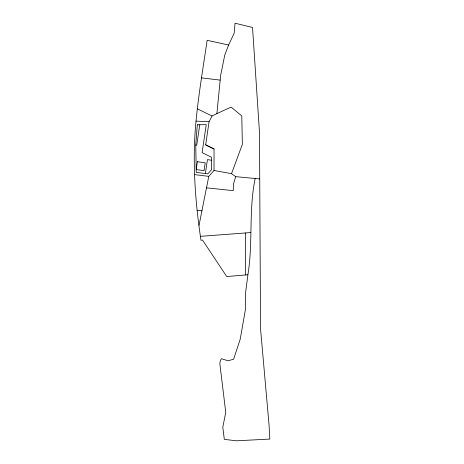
<?xml version="1.0" encoding="UTF-8"?>
<svg xmlns="http://www.w3.org/2000/svg" width="464" height="464" viewBox="0 0 464 464"><rect width="100%" height="100%" fill="white"/><g stroke="black" fill="none" stroke-linecap="round" stroke-linejoin="round"><path stroke-width="0.7" d="M247.904 274.746L245.671 291.995L245.508 309.018L240.224 339.172L233.601 359.24L228.01 360.772L221.386 358.684L220.29 360.922L219.82 363.538L225.748 412.328L222.795 427.257L224.321 439.362L236.367 440.8L269.822 439.083L269.068 425.204L260.536 328.732L259.492 132.495L252.532 27.486L235.051 23.2L234.152 33.28L228.63 45.002L207.141 40.304C203.22 67.205 198.615 94.047 196.017 121.127C192.154 160.805 195.083 200.889 200.964 240.236L202.553 240.12L226.722 276.55L247.904 274.746C253.147 242.887 248.542 210.204 255.171 178.495M199.039 225.289L208.783 176.366L214.032 170.491L214.026 148.95L205.656 144.872L209.073 121.748L212.048 115.994L216.897 113.605L220.638 75.446L224.791 54.949L228.63 45.002M199.764 124.741L196.736 145.22L195.773 145.075M205.378 173.548L207.437 159.622L211.491 160.225M214.032 170.491L231.53 173.652L235.724 176.662L233.433 184.057L233.241 190.646L206.497 187.839M231.53 173.652L242.359 144.333L241.79 115.954L231.13 107.085L216.897 113.605M200.46 236.333L250.821 232.557M196.017 121.127L209.084 121.742M235.724 176.662L259.596 178.913M197.119 210.296L202.118 210.888M201.434 77.865L220.127 80.104M194.7 174.621L208.783 176.366M197.391 108.825L212.048 115.994M205.668 144.861L214.026 148.95M245.427 232.963L245.543 274.949M197.316 124.781L195.762 144.658L196.249 172.417L207.837 173.849L211.654 169.586L211.439 157.215L202.113 152.656L206.254 124.63L197.316 124.781M197.357 161.687L196.197 169.528L204.044 170.688L205.204 162.847L197.357 161.687"/></g></svg>
